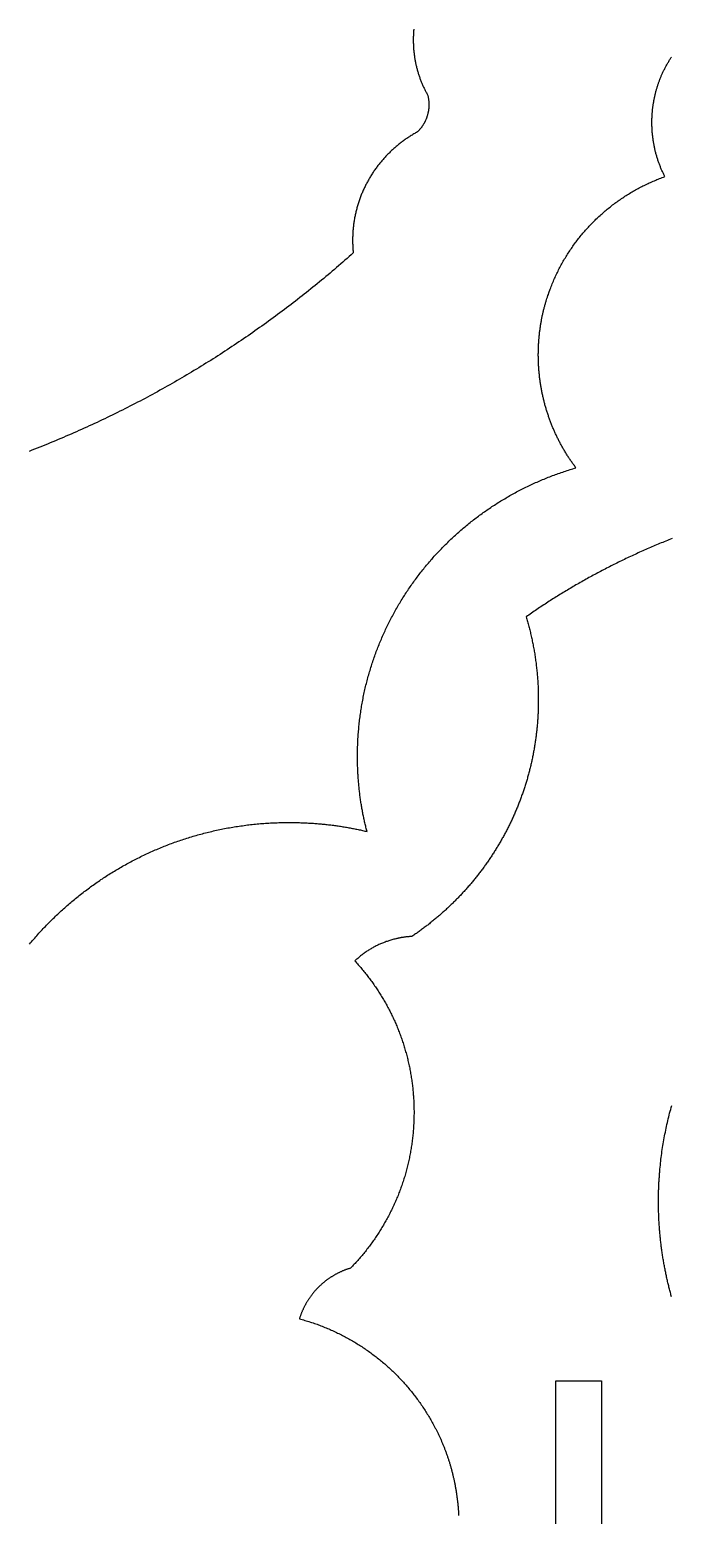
# Model space of a CAD drawing. Extents: x -331 to 1103, y -532 to 1751.
# Drawn here: x 306.9 to 477.9, y 904.9 to 1300.9 of the extents above; entities that cross this region are included whole.
import ezdxf

# ---------------------------------------------------------------- set-up
doc = ezdxf.new("R2010")
doc.units = 0
doc.layers.add('Default_Layer', color=1, linetype='CONTINUOUS')

msp = doc.modelspace()

# ---------------------------------------------------------------- linework, layer by layer
at = {"layer": 'Default_Layer'}
for points in [[(409.29, 1301), (409.27, 1300.78), (409.25, 1300.56), (409.23, 1300.34), (409.22, 1300.11), (409.2, 1299.89), (409.19, 1299.66), (409.18, 1299.44), (409.17, 1299.21), (409.16, 1298.99), (409.16, 1298.76), (409.15, 1298.53), (409.15, 1298.31), (409.15, 1298.08), (409.15, 1297.83), (409.15, 1297.58), (409.16, 1297.33), (409.17, 1297.08), (409.18, 1296.83), (409.19, 1296.58), (409.2, 1296.33), (409.22, 1296.08), (409.23, 1295.84), (409.25, 1295.59), (409.27, 1295.35), (409.3, 1295.1), (409.32, 1294.86), (409.35, 1294.61), (409.38, 1294.37), (409.41, 1294.13), (409.44, 1293.89), (409.48, 1293.65), (409.51, 1293.4), (409.55, 1293.17), (409.59, 1292.93), (409.63, 1292.69), (409.68, 1292.45), (409.72, 1292.21), (409.77, 1291.98), (409.82, 1291.74), (409.87, 1291.51), (409.93, 1291.28), (409.98, 1291.04), (410.04, 1290.81), (410.1, 1290.58), (410.16, 1290.35), (410.22, 1290.12), (410.28, 1289.89), (410.35, 1289.66), (410.42, 1289.44), (410.49, 1289.21), (410.56, 1288.99), (410.63, 1288.76), (410.7, 1288.54), (410.78, 1288.32), (410.86, 1288.09), (410.94, 1287.87), (411.02, 1287.66), (411.1, 1287.44), (411.18, 1287.22), (411.27, 1287), (411.36, 1286.79), (411.45, 1286.57), (411.54, 1286.36), (411.63, 1286.15), (411.72, 1285.94), (411.82, 1285.73), (411.91, 1285.52), (412.01, 1285.31), (412.11, 1285.1), (412.21, 1284.9), (412.32, 1284.69), (412.42, 1284.49), (412.53, 1284.29), (412.63, 1284.09), (412.74, 1283.89), (412.85, 1283.69), (412.96, 1283.49), (413, 1283.34), (413.04, 1283.19), (413.08, 1283.03), (413.11, 1282.88), (413.14, 1282.72), (413.17, 1282.56), (413.2, 1282.39), (413.22, 1282.23), (413.24, 1282.06), (413.26, 1281.89), (413.28, 1281.72), (413.29, 1281.55), (413.3, 1281.38), (413.31, 1281.21), (413.31, 1281.03), (413.31, 1280.86), (413.31, 1280.73), (413.31, 1280.59), (413.3, 1280.46), (413.3, 1280.33), (413.29, 1280.2), (413.28, 1280.07), (413.27, 1279.94), (413.26, 1279.81), (413.24, 1279.68), (413.23, 1279.55), (413.21, 1279.42), (413.19, 1279.29), (413.17, 1279.17), (413.15, 1279.04), (413.13, 1278.91), (413.1, 1278.79), (413.07, 1278.66), (413.05, 1278.54), (413.02, 1278.41), (412.98, 1278.29), (412.95, 1278.17), (412.92, 1278.05), (412.88, 1277.92), (412.84, 1277.8), (412.8, 1277.68), (412.76, 1277.56), (412.72, 1277.44), (412.68, 1277.33), (412.63, 1277.21), (412.59, 1277.09), (412.54, 1276.98), (412.49, 1276.86), (412.44, 1276.75), (412.39, 1276.63), (412.34, 1276.52), (412.28, 1276.41), (412.23, 1276.29), (412.17, 1276.18), (412.11, 1276.07), (412.05, 1275.96), (411.99, 1275.86), (411.93, 1275.75), (411.87, 1275.64), (411.8, 1275.54), (411.74, 1275.43), (411.67, 1275.33), (411.6, 1275.22), (411.53, 1275.12), (411.46, 1275.02), (411.39, 1274.92), (411.31, 1274.82), (411.24, 1274.72), (411.16, 1274.62), (411.09, 1274.53), (411.01, 1274.43), (410.93, 1274.34), (410.85, 1274.24), (410.77, 1274.15), (410.69, 1274.06), (410.6, 1273.97), (410.52, 1273.88), (410.43, 1273.79), (410.35, 1273.7), (410.26, 1273.61), (410.02, 1273.48), (409.78, 1273.34), (409.54, 1273.21), (409.3, 1273.07), (409.06, 1272.93), (408.82, 1272.78), (408.59, 1272.64), (408.36, 1272.49), (408.12, 1272.34), (407.89, 1272.19), (407.67, 1272.04), (407.44, 1271.89), (407.21, 1271.73), (406.99, 1271.58), (406.76, 1271.42), (406.54, 1271.26), (406.32, 1271.09), (406.1, 1270.93), (405.88, 1270.77), (405.67, 1270.6), (405.45, 1270.43), (405.24, 1270.26), (405.03, 1270.09), (404.82, 1269.91), (404.61, 1269.74), (404.4, 1269.56), (404.19, 1269.38), (403.99, 1269.2), (403.79, 1269.02), (403.58, 1268.83), (403.38, 1268.65), (403.19, 1268.46), (402.99, 1268.27), (402.8, 1268.08), (402.6, 1267.89), (402.41, 1267.7), (402.22, 1267.5), (402.03, 1267.3), (401.84, 1267.11), (401.66, 1266.91), (401.48, 1266.71), (401.29, 1266.5), (401.11, 1266.3), (400.93, 1266.1), (400.76, 1265.89), (400.58, 1265.68), (400.41, 1265.47), (400.24, 1265.26), (400.07, 1265.05), (399.9, 1264.84), (399.73, 1264.62), (399.57, 1264.4), (399.41, 1264.19), (399.24, 1263.97), (399.08, 1263.75), (398.93, 1263.52), (398.77, 1263.3), (398.62, 1263.08), (398.47, 1262.85), (398.32, 1262.62), (398.17, 1262.4), (398.02, 1262.17), (397.88, 1261.94), (397.73, 1261.7), (397.59, 1261.47), (397.45, 1261.24), (397.32, 1261), (397.18, 1260.76), (397.05, 1260.52), (396.92, 1260.28), (396.79, 1260.04), (396.66, 1259.8), (396.54, 1259.56), (396.41, 1259.32), (396.29, 1259.07), (396.17, 1258.82), (396.05, 1258.58), (395.94, 1258.33), (395.83, 1258.08), (395.72, 1257.83), (395.61, 1257.58), (395.5, 1257.32), (395.39, 1257.07), (395.29, 1256.81), (395.19, 1256.56), (395.09, 1256.3), (395, 1256.04), (394.9, 1255.78), (394.81, 1255.52), (394.72, 1255.26), (394.63, 1255), (394.54, 1254.74), (394.46, 1254.47), (394.38, 1254.21), (394.3, 1253.94), (394.22, 1253.68), (394.15, 1253.41), (394.08, 1253.14), (394.01, 1252.87), (393.94, 1252.6), (393.87, 1252.33), (393.81, 1252.06), (393.75, 1251.78), (393.69, 1251.51), (393.63, 1251.23), (393.58, 1250.96), (393.52, 1250.68), (393.47, 1250.41), (393.43, 1250.13), (393.38, 1249.85), (393.34, 1249.57), (393.3, 1249.29), (393.26, 1249.01), (393.22, 1248.73), (393.19, 1248.44), (393.16, 1248.16), (393.13, 1247.88), (393.11, 1247.59), (393.08, 1247.31), (393.06, 1247.02), (393.04, 1246.73), (393.03, 1246.45), (393.01, 1246.16), (393, 1245.87), (392.99, 1245.58), (392.99, 1245.29), (392.98, 1245), (392.98, 1244.71), (392.98, 1244.49), (392.98, 1244.27), (392.99, 1244.05), (392.99, 1243.83), (393, 1243.62), (393.01, 1243.4), (393.02, 1243.19), (393.03, 1242.97), (393.04, 1242.76), (393.05, 1242.56), (393.06, 1242.35), (393.08, 1242.15), (393.1, 1241.95), (393.11, 1241.75), (393.13, 1241.56), (393.15, 1241.37), (392.6, 1240.87), (392.04, 1240.38), (391.49, 1239.89), (390.93, 1239.4), (390.37, 1238.91), (389.81, 1238.42), (389.25, 1237.94), (388.69, 1237.45), (388.13, 1236.97), (387.56, 1236.49), (386.99, 1236.01), (386.43, 1235.53), (385.86, 1235.05), (385.29, 1234.58), (384.71, 1234.1), (384.14, 1233.63), (383.57, 1233.16), (382.99, 1232.69), (382.41, 1232.22), (381.84, 1231.76), (381.26, 1231.29), (380.68, 1230.83), (380.09, 1230.36), (379.51, 1229.9), (378.93, 1229.44), (378.34, 1228.99), (377.75, 1228.53), (377.16, 1228.07), (376.57, 1227.62), (375.98, 1227.17), (375.39, 1226.72), (374.8, 1226.27), (374.2, 1225.82), (373.61, 1225.38), (373.01, 1224.93), (372.41, 1224.49), (371.81, 1224.05), (371.21, 1223.61), (370.61, 1223.17), (370.01, 1222.74), (369.4, 1222.3), (368.79, 1221.87), (368.19, 1221.44), (367.58, 1221), (366.97, 1220.58), (366.36, 1220.15), (365.75, 1219.72), (365.13, 1219.3), (364.52, 1218.88), (363.9, 1218.46), (363.29, 1218.04), (362.67, 1217.62), (362.05, 1217.2), (361.43, 1216.79), (360.81, 1216.38), (360.18, 1215.96), (359.56, 1215.55), (358.94, 1215.15), (358.31, 1214.74), (357.68, 1214.33), (357.05, 1213.93), (356.42, 1213.53), (355.79, 1213.13), (355.16, 1212.73), (354.53, 1212.33), (353.89, 1211.94), (353.26, 1211.54), (352.62, 1211.15), (351.98, 1210.76), (351.34, 1210.37), (350.7, 1209.99), (350.06, 1209.6), (349.42, 1209.22), (348.77, 1208.83), (348.13, 1208.45), (347.48, 1208.07), (346.84, 1207.7), (346.19, 1207.32), (345.54, 1206.95), (344.89, 1206.57), (344.24, 1206.2), (343.58, 1205.83), (342.93, 1205.47), (342.28, 1205.1), (341.62, 1204.74), (340.96, 1204.38), (340.3, 1204.01), (339.64, 1203.66), (338.98, 1203.3), (338.32, 1202.94), (337.66, 1202.59), (337, 1202.24), (336.33, 1201.89), (335.67, 1201.54), (335, 1201.19), (334.33, 1200.85), (333.66, 1200.5), (332.99, 1200.16), (332.32, 1199.82), (331.65, 1199.48), (330.97, 1199.14), (330.3, 1198.81), (329.62, 1198.48), (328.95, 1198.14), (328.27, 1197.82), (327.59, 1197.49), (326.91, 1197.16), (326.23, 1196.84), (325.55, 1196.51), (324.87, 1196.19), (324.18, 1195.87), (323.5, 1195.56), (322.81, 1195.24), (322.13, 1194.93), (321.44, 1194.61), (320.75, 1194.3), (320.06, 1193.99), (319.37, 1193.69), (318.68, 1193.38), (317.98, 1193.08), (317.29, 1192.78), (316.59, 1192.48), (315.9, 1192.18), (315.2, 1191.88), (314.5, 1191.59), (313.8, 1191.3), (313.1, 1191.01), (312.4, 1190.72), (311.7, 1190.43), (311, 1190.14), (310.3, 1189.86), (309.59, 1189.58), (308.88, 1189.3), (308.18, 1189.02), (307.47, 1188.75), (306.76, 1188.47)], [(306.89, 1057.14), (307.16, 1057.46), (307.44, 1057.78), (307.71, 1058.11), (307.99, 1058.43), (308.26, 1058.74), (308.54, 1059.06), (308.82, 1059.38), (309.11, 1059.69), (309.39, 1060.01), (309.67, 1060.32), (309.96, 1060.63), (310.25, 1060.94), (310.54, 1061.25), (310.83, 1061.55), (311.12, 1061.86), (311.41, 1062.16), (311.71, 1062.46), (312, 1062.76), (312.3, 1063.06), (312.6, 1063.36), (312.9, 1063.66), (313.2, 1063.95), (313.5, 1064.25), (313.8, 1064.54), (314.11, 1064.83), (314.42, 1065.12), (314.72, 1065.41), (315.03, 1065.7), (315.34, 1065.98), (315.65, 1066.26), (315.97, 1066.55), (316.28, 1066.83), (316.6, 1067.11), (316.91, 1067.38), (317.23, 1067.66), (317.55, 1067.94), (317.87, 1068.21), (318.19, 1068.48), (318.52, 1068.75), (318.84, 1069.02), (319.17, 1069.29), (319.49, 1069.55), (319.82, 1069.82), (320.15, 1070.08), (320.48, 1070.34), (320.81, 1070.6), (321.15, 1070.86), (321.48, 1071.12), (321.82, 1071.37), (322.15, 1071.63), (322.49, 1071.88), (322.83, 1072.13), (323.17, 1072.38), (323.51, 1072.63), (323.85, 1072.87), (324.2, 1073.12), (324.54, 1073.36), (324.89, 1073.6), (325.24, 1073.84), (325.59, 1074.08), (325.93, 1074.31), (326.29, 1074.55), (326.64, 1074.78), (326.99, 1075.01), (327.34, 1075.24), (327.7, 1075.47), (328.06, 1075.7), (328.41, 1075.92), (328.77, 1076.14), (329.13, 1076.37), (329.49, 1076.59), (329.85, 1076.8), (330.22, 1077.02), (330.58, 1077.24), (330.95, 1077.45), (331.31, 1077.66), (331.68, 1077.87), (332.05, 1078.08), (332.42, 1078.29), (332.79, 1078.49), (333.16, 1078.69), (333.53, 1078.89), (333.9, 1079.09), (334.28, 1079.29), (334.65, 1079.49), (335.03, 1079.68), (335.41, 1079.88), (335.79, 1080.07), (336.17, 1080.26), (336.55, 1080.44), (336.93, 1080.63), (337.31, 1080.81), (337.69, 1081), (338.08, 1081.18), (338.46, 1081.35), (338.85, 1081.53), (339.24, 1081.71), (339.63, 1081.88), (340.02, 1082.05), (340.41, 1082.22), (340.8, 1082.39), (341.19, 1082.56), (341.58, 1082.72), (341.98, 1082.88), (342.37, 1083.04), (342.77, 1083.2), (343.16, 1083.36), (343.56, 1083.51), (343.96, 1083.67), (344.36, 1083.82), (344.76, 1083.97), (345.16, 1084.12), (345.56, 1084.26), (345.97, 1084.41), (346.37, 1084.55), (346.78, 1084.69), (347.18, 1084.83), (347.59, 1084.96), (348, 1085.1), (348.4, 1085.23), (348.81, 1085.36), (349.22, 1085.49), (349.63, 1085.62), (350.04, 1085.74), (350.46, 1085.87), (350.87, 1085.99), (351.28, 1086.11), (351.7, 1086.22), (352.11, 1086.34), (352.53, 1086.45), (352.95, 1086.56), (353.37, 1086.67), (353.78, 1086.78), (354.2, 1086.89), (354.62, 1086.99), (355.05, 1087.09), (355.47, 1087.19), (355.89, 1087.29), (356.31, 1087.39), (356.74, 1087.48), (357.16, 1087.57), (357.59, 1087.66), (358.01, 1087.75), (358.44, 1087.83), (358.87, 1087.92), (359.3, 1088), (359.73, 1088.08), (360.16, 1088.16), (360.59, 1088.23), (361.02, 1088.31), (361.45, 1088.38), (361.88, 1088.45), (362.31, 1088.51), (362.75, 1088.58), (363.18, 1088.64), (363.62, 1088.7), (364.05, 1088.76), (364.49, 1088.82), (364.93, 1088.88), (365.37, 1088.93), (365.8, 1088.98), (366.24, 1089.03), (366.68, 1089.07), (367.12, 1089.12), (367.57, 1089.16), (368.01, 1089.2), (368.45, 1089.24), (368.89, 1089.27), (369.34, 1089.31), (369.78, 1089.34), (370.22, 1089.37), (370.67, 1089.4), (371.12, 1089.42), (371.56, 1089.45), (372.01, 1089.47), (372.46, 1089.48), (372.9, 1089.5), (373.35, 1089.52), (373.8, 1089.53), (374.25, 1089.54), (374.7, 1089.55), (375.15, 1089.55), (375.6, 1089.55), (376.06, 1089.56), (376.4, 1089.55), (376.75, 1089.55), (377.09, 1089.55), (377.44, 1089.54), (377.78, 1089.54), (378.12, 1089.53), (378.47, 1089.52), (378.81, 1089.51), (379.15, 1089.5), (379.49, 1089.49), (379.83, 1089.48), (380.18, 1089.46), (380.52, 1089.45), (380.86, 1089.43), (381.2, 1089.41), (381.53, 1089.39), (381.87, 1089.37), (382.21, 1089.35), (382.55, 1089.33), (382.88, 1089.3), (383.22, 1089.28), (383.56, 1089.25), (383.89, 1089.22), (384.22, 1089.19), (384.56, 1089.16), (384.89, 1089.13), (385.22, 1089.1), (385.55, 1089.07), (385.88, 1089.03), (386.21, 1089), (386.54, 1088.96), (386.87, 1088.92), (387.2, 1088.88), (387.52, 1088.84), (387.85, 1088.8), (388.17, 1088.76), (388.5, 1088.71), (388.82, 1088.67), (389.14, 1088.62), (389.46, 1088.57), (389.78, 1088.53), (390.1, 1088.48), (390.42, 1088.43), (390.73, 1088.38), (391.05, 1088.32), (391.36, 1088.27), (391.68, 1088.21), (391.99, 1088.16), (392.3, 1088.1), (392.61, 1088.04), (392.92, 1087.99), (393.23, 1087.93), (393.54, 1087.87), (393.84, 1087.8), (394.15, 1087.74), (394.45, 1087.68), (394.75, 1087.61), (395.06, 1087.55), (395.35, 1087.48), (395.65, 1087.41), (395.95, 1087.34), (396.25, 1087.27), (396.54, 1087.2), (396.83, 1087.13), (396.76, 1087.41), (396.68, 1087.7), (396.61, 1087.98), (396.54, 1088.27), (396.47, 1088.56), (396.4, 1088.85), (396.33, 1089.14), (396.26, 1089.43), (396.19, 1089.72), (396.12, 1090.01), (396.06, 1090.31), (396, 1090.6), (395.93, 1090.9), (395.87, 1091.2), (395.81, 1091.5), (395.75, 1091.8), (395.69, 1092.1), (395.63, 1092.4), (395.58, 1092.71), (395.52, 1093.01), (395.47, 1093.32), (395.41, 1093.62), (395.36, 1093.93), (395.31, 1094.24), (395.26, 1094.55), (395.21, 1094.86), (395.17, 1095.17), (395.12, 1095.48), (395.08, 1095.79), (395.03, 1096.11), (394.99, 1096.42), (394.95, 1096.74), (394.91, 1097.05), (394.87, 1097.37), (394.83, 1097.69), (394.79, 1098.01), (394.76, 1098.33), (394.72, 1098.65), (394.69, 1098.97), (394.66, 1099.29), (394.63, 1099.61), (394.6, 1099.93), (394.57, 1100.26), (394.54, 1100.58), (394.52, 1100.91), (394.49, 1101.23), (394.47, 1101.56), (394.45, 1101.88), (394.43, 1102.21), (394.41, 1102.54), (394.39, 1102.87), (394.37, 1103.2), (394.36, 1103.53), (394.35, 1103.86), (394.33, 1104.19), (394.32, 1104.52), (394.31, 1104.85), (394.3, 1105.18), (394.3, 1105.51), (394.29, 1105.84), (394.28, 1106.18), (394.28, 1106.51), (394.28, 1106.84), (394.28, 1107.18), (394.28, 1107.6), (394.28, 1108.03), (394.29, 1108.45), (394.3, 1108.88), (394.31, 1109.3), (394.32, 1109.73), (394.33, 1110.15), (394.35, 1110.57), (394.37, 1110.99), (394.39, 1111.42), (394.41, 1111.84), (394.44, 1112.26), (394.46, 1112.68), (394.49, 1113.1), (394.53, 1113.51), (394.56, 1113.93), (394.6, 1114.35), (394.63, 1114.77), (394.67, 1115.18), (394.72, 1115.6), (394.76, 1116.01), (394.81, 1116.43), (394.86, 1116.84), (394.91, 1117.25), (394.96, 1117.67), (395.02, 1118.08), (395.07, 1118.49), (395.13, 1118.9), (395.19, 1119.31), (395.26, 1119.72), (395.32, 1120.13), (395.39, 1120.53), (395.46, 1120.94), (395.53, 1121.35), (395.61, 1121.75), (395.68, 1122.16), (395.76, 1122.56), (395.84, 1122.96), (395.92, 1123.37), (396.01, 1123.77), (396.09, 1124.17), (396.18, 1124.57), (396.27, 1124.97), (396.36, 1125.37), (396.46, 1125.77), (396.55, 1126.16), (396.65, 1126.56), (396.75, 1126.96), (396.85, 1127.35), (396.95, 1127.74), (397.06, 1128.14), (397.17, 1128.53), (397.28, 1128.92), (397.39, 1129.31), (397.5, 1129.7), (397.62, 1130.09), (397.74, 1130.48), (397.86, 1130.87), (397.98, 1131.26), (398.1, 1131.64), (398.23, 1132.03), (398.35, 1132.41), (398.48, 1132.79), (398.61, 1133.18), (398.75, 1133.56), (398.88, 1133.94), (399.02, 1134.32), (399.16, 1134.7), (399.3, 1135.08), (399.44, 1135.45), (399.58, 1135.83), (399.73, 1136.21), (399.88, 1136.58), (400.02, 1136.95), (400.18, 1137.33), (400.33, 1137.7), (400.48, 1138.07), (400.64, 1138.44), (400.8, 1138.81), (400.96, 1139.18), (401.12, 1139.54), (401.29, 1139.91), (401.45, 1140.27), (401.62, 1140.64), (401.79, 1141), (401.96, 1141.36), (402.13, 1141.73), (402.31, 1142.09), (402.49, 1142.44), (402.66, 1142.8), (402.84, 1143.16), (403.03, 1143.52), (403.21, 1143.87), (403.39, 1144.23), (403.58, 1144.58), (403.77, 1144.93), (403.96, 1145.28), (404.15, 1145.63), (404.35, 1145.98), (404.54, 1146.33), (404.74, 1146.67), (404.94, 1147.02), (405.14, 1147.36), (405.34, 1147.71), (405.55, 1148.05), (405.75, 1148.39), (405.96, 1148.73), (406.17, 1149.07), (406.38, 1149.41), (406.59, 1149.75), (406.8, 1150.08), (407.02, 1150.42), (407.24, 1150.75), (407.46, 1151.08), (407.68, 1151.41), (407.9, 1151.74), (408.12, 1152.07), (408.35, 1152.4), (408.58, 1152.73), (408.8, 1153.05), (409.03, 1153.38), (409.27, 1153.7), (409.5, 1154.02), (409.73, 1154.34), (409.97, 1154.66), (410.21, 1154.98), (410.45, 1155.3), (410.69, 1155.61), (410.93, 1155.93), (411.18, 1156.24), (411.42, 1156.55), (411.67, 1156.86), (411.92, 1157.17), (412.17, 1157.48), (412.42, 1157.79), (412.67, 1158.1), (412.93, 1158.4), (413.19, 1158.7), (413.44, 1159.01), (413.7, 1159.31), (413.96, 1159.61), (414.23, 1159.91), (414.49, 1160.2), (414.76, 1160.5), (415.02, 1160.79), (415.29, 1161.09), (415.56, 1161.38), (415.83, 1161.67), (416.1, 1161.96), (416.38, 1162.24), (416.65, 1162.53), (416.93, 1162.82), (417.21, 1163.1), (417.49, 1163.38), (417.77, 1163.66), (418.05, 1163.94), (418.34, 1164.22), (418.62, 1164.5), (418.91, 1164.77), (419.2, 1165.05), (419.49, 1165.32), (419.78, 1165.59), (420.07, 1165.86), (420.36, 1166.13), (420.66, 1166.4), (420.95, 1166.66), (421.25, 1166.93), (421.55, 1167.19), (421.85, 1167.45), (422.15, 1167.71), (422.46, 1167.97), (422.76, 1168.23), (423.07, 1168.48), (423.37, 1168.74), (423.68, 1168.99), (423.99, 1169.24), (424.3, 1169.49), (424.61, 1169.74), (424.93, 1169.99), (425.24, 1170.23), (425.56, 1170.47), (425.88, 1170.72), (426.19, 1170.96), (426.51, 1171.2), (426.83, 1171.43), (427.16, 1171.67), (427.48, 1171.91), (427.81, 1172.14), (428.13, 1172.37), (428.46, 1172.6), (428.79, 1172.83), (429.12, 1173.05), (429.45, 1173.28), (429.78, 1173.5), (430.11, 1173.73), (430.45, 1173.95), (430.78, 1174.17), (431.12, 1174.38), (431.46, 1174.6), (431.8, 1174.81), (432.14, 1175.03), (432.48, 1175.24), (432.82, 1175.45), (433.17, 1175.65), (433.51, 1175.86), (433.86, 1176.06), (434.2, 1176.27), (434.55, 1176.47), (434.9, 1176.67), (435.25, 1176.86), (435.6, 1177.06), (435.96, 1177.25), (436.31, 1177.45), (436.67, 1177.64), (437.02, 1177.83), (437.38, 1178.02), (437.74, 1178.2), (438.1, 1178.39), (438.46, 1178.57), (438.82, 1178.75), (439.18, 1178.93), (439.55, 1179.11), (439.91, 1179.28), (440.28, 1179.46), (440.64, 1179.63), (441.01, 1179.8), (441.38, 1179.97), (441.75, 1180.13), (442.12, 1180.3), (442.49, 1180.46), (442.87, 1180.62), (443.24, 1180.78), (443.62, 1180.94), (443.99, 1181.1), (444.37, 1181.25), (444.75, 1181.4), (445.13, 1181.56), (445.51, 1181.7), (445.89, 1181.85), (446.27, 1182), (446.65, 1182.14), (447.03, 1182.28), (447.42, 1182.42), (447.8, 1182.56), (448.19, 1182.7), (448.58, 1182.83), (448.97, 1182.96), (449.36, 1183.09), (449.75, 1183.22), (450.14, 1183.35), (450.53, 1183.47), (450.92, 1183.6), (451.32, 1183.72), (451.71, 1183.84), (452.11, 1183.95), (452.5, 1184.07), (452.36, 1184.26), (452.21, 1184.46), (452.07, 1184.66), (451.92, 1184.85), (451.78, 1185.05), (451.64, 1185.25), (451.5, 1185.45), (451.36, 1185.65), (451.22, 1185.85), (451.08, 1186.05), (450.95, 1186.26), (450.81, 1186.46), (450.67, 1186.66), (450.54, 1186.87), (450.41, 1187.07), (450.27, 1187.28), (450.14, 1187.49), (450.01, 1187.69), (449.88, 1187.9), (449.76, 1188.11), (449.63, 1188.32), (449.5, 1188.53), (449.38, 1188.75), (449.25, 1188.96), (449.13, 1189.17), (449.01, 1189.38), (448.89, 1189.6), (448.77, 1189.81), (448.65, 1190.03), (448.53, 1190.25), (448.41, 1190.46), (448.29, 1190.68), (448.18, 1190.9), (448.07, 1191.12), (447.95, 1191.34), (447.84, 1191.56), (447.73, 1191.78), (447.62, 1192), (447.51, 1192.22), (447.4, 1192.45), (447.3, 1192.67), (447.19, 1192.89), (447.09, 1193.12), (446.98, 1193.35), (446.88, 1193.57), (446.78, 1193.8), (446.68, 1194.03), (446.58, 1194.25), (446.48, 1194.48), (446.38, 1194.71), (446.29, 1194.94), (446.19, 1195.17), (446.1, 1195.4), (446.01, 1195.64), (445.91, 1195.87), (445.82, 1196.1), (445.73, 1196.34), (445.65, 1196.57), (445.56, 1196.8), (445.47, 1197.04), (445.39, 1197.28), (445.3, 1197.51), (445.22, 1197.75), (445.14, 1197.99), (445.06, 1198.23), (444.98, 1198.46), (444.9, 1198.7), (444.83, 1198.94), (444.75, 1199.18), (444.68, 1199.43), (444.6, 1199.67), (444.53, 1199.91), (444.46, 1200.15), (444.39, 1200.4), (444.32, 1200.64), (444.25, 1200.88), (444.19, 1201.13), (444.12, 1201.37), (444.06, 1201.62), (444, 1201.87), (443.94, 1202.11), (443.87, 1202.36), (443.82, 1202.61), (443.76, 1202.86), (443.7, 1203.1), (443.65, 1203.35), (443.59, 1203.6), (443.54, 1203.85), (443.49, 1204.1), (443.44, 1204.35), (443.39, 1204.61), (443.34, 1204.86), (443.29, 1205.11), (443.25, 1205.36), (443.2, 1205.62), (443.16, 1205.87), (443.12, 1206.13), (443.08, 1206.38), (443.04, 1206.64), (443, 1206.89), (442.97, 1207.15), (442.93, 1207.4), (442.9, 1207.66), (442.86, 1207.92), (442.83, 1208.17), (442.8, 1208.43), (442.77, 1208.69), (442.75, 1208.95), (442.72, 1209.21), (442.69, 1209.47), (442.67, 1209.73), (442.65, 1209.99), (442.63, 1210.25), (442.61, 1210.51), (442.59, 1210.77), (442.57, 1211.04), (442.56, 1211.3), (442.54, 1211.56), (442.53, 1211.82), (442.52, 1212.09), (442.51, 1212.35), (442.5, 1212.61), (442.49, 1212.88), (442.49, 1213.14), (442.48, 1213.41), (442.48, 1213.67), (442.47, 1213.94), (442.47, 1214.21), (442.47, 1214.45), (442.48, 1214.7), (442.48, 1214.94), (442.48, 1215.19), (442.49, 1215.43), (442.5, 1215.67), (442.5, 1215.92), (442.51, 1216.16), (442.52, 1216.4), (442.53, 1216.65), (442.54, 1216.89), (442.56, 1217.13), (442.57, 1217.37), (442.59, 1217.61), (442.6, 1217.85), (442.62, 1218.09), (442.64, 1218.33), (442.66, 1218.57), (442.68, 1218.81), (442.7, 1219.05), (442.73, 1219.29), (442.75, 1219.52), (442.77, 1219.76), (442.8, 1220), (442.83, 1220.23), (442.86, 1220.47), (442.89, 1220.7), (442.92, 1220.94), (442.95, 1221.17), (442.98, 1221.4), (443.01, 1221.63), (443.05, 1221.87), (443.08, 1222.1), (443.12, 1222.33), (443.16, 1222.56), (443.2, 1222.79), (443.24, 1223.01), (443.28, 1223.24), (443.32, 1223.47), (443.36, 1223.7), (443.4, 1223.92), (443.45, 1224.15), (443.49, 1224.37), (443.54, 1224.59), (443.59, 1224.82), (443.64, 1225.04), (443.69, 1225.26), (443.74, 1225.48), (443.79, 1225.7), (443.84, 1225.92), (443.89, 1226.14), (443.95, 1226.35), (444, 1226.57), (444.06, 1226.78), (444.11, 1227), (444.17, 1227.21), (444.23, 1227.43), (444.29, 1227.64), (444.35, 1227.85), (444.41, 1228.06), (444.47, 1228.27), (444.54, 1228.48), (444.6, 1228.68), (444.67, 1228.89), (444.78, 1229.25), (444.9, 1229.61), (445.01, 1229.97), (445.14, 1230.32), (445.26, 1230.68), (445.39, 1231.03), (445.51, 1231.39), (445.65, 1231.74), (445.78, 1232.09), (445.91, 1232.44), (446.05, 1232.78), (446.19, 1233.13), (446.34, 1233.48), (446.48, 1233.82), (446.63, 1234.16), (446.78, 1234.5), (446.93, 1234.84), (447.09, 1235.18), (447.24, 1235.51), (447.4, 1235.85), (447.56, 1236.18), (447.73, 1236.52), (447.89, 1236.85), (448.06, 1237.18), (448.23, 1237.5), (448.41, 1237.83), (448.58, 1238.15), (448.76, 1238.48), (448.94, 1238.8), (449.12, 1239.12), (449.3, 1239.44), (449.49, 1239.76), (449.68, 1240.07), (449.87, 1240.39), (450.06, 1240.7), (450.26, 1241.01), (450.46, 1241.32), (450.65, 1241.63), (450.86, 1241.93), (451.06, 1242.24), (451.27, 1242.54), (451.47, 1242.84), (451.68, 1243.14), (451.89, 1243.44), (452.11, 1243.74), (452.32, 1244.03), (452.54, 1244.33), (452.76, 1244.62), (452.99, 1244.91), (453.21, 1245.19), (453.44, 1245.48), (453.66, 1245.77), (453.89, 1246.05), (454.13, 1246.33), (454.36, 1246.61), (454.6, 1246.89), (454.84, 1247.16), (455.08, 1247.44), (455.32, 1247.71), (455.56, 1247.98), (455.81, 1248.25), (456.06, 1248.52), (456.31, 1248.78), (456.56, 1249.05), (456.81, 1249.31), (457.07, 1249.57), (457.32, 1249.83), (457.58, 1250.08), (457.84, 1250.34), (458.11, 1250.59), (458.37, 1250.84), (458.64, 1251.09), (458.91, 1251.33), (459.18, 1251.58), (459.45, 1251.82), (459.72, 1252.06), (460, 1252.3), (460.28, 1252.54), (460.56, 1252.77), (460.84, 1253.01), (461.12, 1253.24), (461.4, 1253.47), (461.69, 1253.69), (461.98, 1253.92), (462.27, 1254.14), (462.56, 1254.36), (462.85, 1254.58), (463.15, 1254.8), (463.44, 1255.01), (463.74, 1255.23), (464.04, 1255.44), (464.34, 1255.64), (464.64, 1255.85), (464.95, 1256.06), (465.25, 1256.26), (465.56, 1256.46), (465.87, 1256.66), (466.18, 1256.85), (466.49, 1257.05), (466.81, 1257.24), (467.12, 1257.43), (467.44, 1257.61), (467.76, 1257.8), (468.08, 1257.98), (468.4, 1258.16), (468.72, 1258.34), (469.05, 1258.52), (469.38, 1258.69), (469.7, 1258.86), (470.03, 1259.03), (470.36, 1259.2), (470.69, 1259.37), (471.03, 1259.53), (471.36, 1259.69), (471.7, 1259.85), (472.04, 1260), (472.38, 1260.16), (472.72, 1260.31), (473.06, 1260.46), (473.4, 1260.6), (473.75, 1260.75), (474.09, 1260.89), (474.44, 1261.03), (474.79, 1261.17), (475.14, 1261.3), (475.49, 1261.43), (475.84, 1261.56), (476.2, 1261.69), (476.1, 1261.89), (476, 1262.09), (475.9, 1262.29), (475.8, 1262.49), (475.7, 1262.69), (475.61, 1262.89), (475.52, 1263.1), (475.42, 1263.3), (475.33, 1263.51), (475.24, 1263.72), (475.16, 1263.92), (475.07, 1264.13), (474.99, 1264.34), (474.9, 1264.56), (474.82, 1264.77), (474.74, 1264.98), (474.66, 1265.19), (474.58, 1265.41), (474.51, 1265.63), (474.43, 1265.84), (474.36, 1266.06), (474.29, 1266.28), (474.22, 1266.5), (474.15, 1266.72), (474.08, 1266.94), (474.01, 1267.16), (473.95, 1267.39), (473.89, 1267.61), (473.83, 1267.84), (473.77, 1268.06), (473.71, 1268.29), (473.65, 1268.51), (473.6, 1268.74), (473.55, 1268.97), (473.49, 1269.2), (473.44, 1269.43), (473.4, 1269.66), (473.35, 1269.89), (473.3, 1270.13), (473.26, 1270.36), (473.22, 1270.59), (473.18, 1270.83), (473.14, 1271.06), (473.11, 1271.3), (473.07, 1271.53), (473.04, 1271.77), (473.01, 1272.01), (472.98, 1272.25), (472.95, 1272.49), (472.92, 1272.73), (472.9, 1272.97), (472.87, 1273.21), (472.85, 1273.45), (472.83, 1273.69), (472.82, 1273.93), (472.8, 1274.18), (472.79, 1274.42), (472.78, 1274.66), (472.77, 1274.91), (472.76, 1275.15), (472.75, 1275.4), (472.75, 1275.64), (472.74, 1275.89), (472.74, 1276.14), (472.74, 1276.35), (472.75, 1276.57), (472.75, 1276.79), (472.75, 1277), (472.76, 1277.21), (472.77, 1277.43), (472.78, 1277.64), (472.79, 1277.86), (472.8, 1278.07), (472.81, 1278.28), (472.83, 1278.49), (472.84, 1278.71), (472.86, 1278.92), (472.88, 1279.13), (472.9, 1279.34), (472.92, 1279.55), (472.94, 1279.76), (472.97, 1279.97), (472.99, 1280.17), (473.02, 1280.38), (473.05, 1280.59), (473.08, 1280.8), (473.11, 1281), (473.14, 1281.21), (473.17, 1281.41), (473.21, 1281.62), (473.24, 1281.82), (473.28, 1282.03), (473.32, 1282.23), (473.36, 1282.43), (473.4, 1282.63), (473.44, 1282.83), (473.48, 1283.04), (473.53, 1283.24), (473.57, 1283.43), (473.62, 1283.63), (473.67, 1283.83), (473.72, 1284.03), (473.77, 1284.22), (473.82, 1284.42), (473.87, 1284.62), (473.93, 1284.81), (473.98, 1285), (474.04, 1285.2), (474.1, 1285.39), (474.16, 1285.58), (474.22, 1285.77), (474.28, 1285.96), (474.34, 1286.15), (474.4, 1286.34), (474.47, 1286.53), (474.53, 1286.71), (474.6, 1286.9), (474.67, 1287.08), (474.73, 1287.27), (474.8, 1287.45), (474.87, 1287.63), (474.95, 1287.82), (475.02, 1288), (475.09, 1288.18), (475.17, 1288.36), (475.24, 1288.54), (475.32, 1288.71), (475.4, 1288.89), (475.49, 1289.09), (475.58, 1289.29), (475.68, 1289.5), (475.77, 1289.7), (475.87, 1289.9), (475.96, 1290.1), (476.06, 1290.29), (476.16, 1290.49), (476.26, 1290.69), (476.37, 1290.88), (476.47, 1291.08), (476.57, 1291.27), (476.68, 1291.47), (476.79, 1291.66), (476.9, 1291.85), (477.01, 1292.04), (477.12, 1292.23), (477.23, 1292.42), (477.34, 1292.61), (477.46, 1292.8), (477.57, 1292.98), (477.69, 1293.17), (477.81, 1293.35), (477.93, 1293.54)], [(478.12, 1165.23), (477.71, 1165.06), (477.29, 1164.9), (476.87, 1164.73), (476.46, 1164.56), (476.04, 1164.39), (475.63, 1164.22), (475.21, 1164.05), (474.8, 1163.88), (474.38, 1163.71), (473.97, 1163.54), (473.56, 1163.36), (473.15, 1163.19), (472.74, 1163.01), (472.33, 1162.84), (471.92, 1162.66), (471.51, 1162.48), (471.1, 1162.3), (470.69, 1162.12), (470.28, 1161.94), (469.87, 1161.75), (469.47, 1161.57), (469.06, 1161.39), (468.65, 1161.2), (468.25, 1161.02), (467.84, 1160.83), (467.44, 1160.64), (467.04, 1160.45), (466.63, 1160.26), (466.23, 1160.07), (465.83, 1159.88), (465.43, 1159.69), (465.03, 1159.5), (464.63, 1159.3), (464.23, 1159.11), (463.83, 1158.91), (463.43, 1158.71), (463.03, 1158.52), (462.63, 1158.32), (462.24, 1158.12), (461.84, 1157.92), (461.44, 1157.72), (461.05, 1157.52), (460.65, 1157.31), (460.26, 1157.11), (459.87, 1156.9), (459.47, 1156.7), (459.08, 1156.49), (458.69, 1156.29), (458.3, 1156.08), (457.91, 1155.87), (457.52, 1155.66), (457.13, 1155.45), (456.74, 1155.24), (456.35, 1155.02), (455.97, 1154.81), (455.58, 1154.6), (455.19, 1154.38), (454.81, 1154.17), (454.42, 1153.95), (454.04, 1153.73), (453.66, 1153.51), (453.27, 1153.29), (452.89, 1153.07), (452.51, 1152.85), (452.13, 1152.63), (451.75, 1152.41), (451.37, 1152.19), (450.99, 1151.96), (450.61, 1151.74), (450.23, 1151.51), (449.85, 1151.28), (449.48, 1151.06), (449.1, 1150.83), (448.73, 1150.6), (448.35, 1150.37), (447.98, 1150.14), (447.6, 1149.91), (447.23, 1149.67), (446.86, 1149.44), (446.49, 1149.21), (446.11, 1148.97), (445.74, 1148.74), (445.37, 1148.5), (445.01, 1148.26), (444.64, 1148.02), (444.27, 1147.78), (443.9, 1147.54), (443.54, 1147.3), (443.17, 1147.06), (442.8, 1146.82), (442.44, 1146.58), (442.08, 1146.33), (441.71, 1146.09), (441.35, 1145.84), (440.99, 1145.6), (440.63, 1145.35), (440.27, 1145.1), (439.91, 1144.85), (439.55, 1144.6), (439.19, 1144.35), (439.29, 1144.04), (439.38, 1143.73), (439.48, 1143.42), (439.57, 1143.1), (439.66, 1142.79), (439.75, 1142.47), (439.84, 1142.15), (439.93, 1141.83), (440.02, 1141.51), (440.1, 1141.19), (440.18, 1140.86), (440.27, 1140.54), (440.35, 1140.21), (440.43, 1139.88), (440.51, 1139.55), (440.58, 1139.22), (440.66, 1138.89), (440.73, 1138.56), (440.8, 1138.22), (440.87, 1137.89), (440.94, 1137.55), (441.01, 1137.22), (441.08, 1136.88), (441.14, 1136.54), (441.21, 1136.2), (441.27, 1135.86), (441.33, 1135.51), (441.39, 1135.17), (441.45, 1134.83), (441.5, 1134.48), (441.56, 1134.13), (441.61, 1133.79), (441.66, 1133.44), (441.72, 1133.09), (441.76, 1132.74), (441.81, 1132.39), (441.86, 1132.03), (441.9, 1131.68), (441.94, 1131.33), (441.98, 1130.97), (442.02, 1130.62), (442.06, 1130.26), (442.1, 1129.91), (442.13, 1129.55), (442.16, 1129.19), (442.2, 1128.83), (442.23, 1128.47), (442.25, 1128.11), (442.28, 1127.75), (442.3, 1127.39), (442.33, 1127.03), (442.35, 1126.66), (442.37, 1126.3), (442.39, 1125.93), (442.4, 1125.57), (442.42, 1125.2), (442.43, 1124.84), (442.44, 1124.47), (442.45, 1124.11), (442.46, 1123.74), (442.47, 1123.37), (442.47, 1123), (442.47, 1122.63), (442.47, 1122.26), (442.47, 1121.96), (442.47, 1121.65), (442.47, 1121.34), (442.46, 1121.04), (442.46, 1120.73), (442.45, 1120.43), (442.44, 1120.12), (442.44, 1119.82), (442.43, 1119.51), (442.41, 1119.21), (442.4, 1118.91), (442.39, 1118.6), (442.37, 1118.3), (442.36, 1118), (442.34, 1117.69), (442.32, 1117.39), (442.3, 1117.09), (442.28, 1116.79), (442.26, 1116.49), (442.23, 1116.19), (442.21, 1115.89), (442.18, 1115.59), (442.16, 1115.29), (442.13, 1114.99), (442.1, 1114.69), (442.07, 1114.39), (442.04, 1114.09), (442.01, 1113.79), (441.97, 1113.49), (441.94, 1113.2), (441.9, 1112.9), (441.86, 1112.6), (441.83, 1112.31), (441.79, 1112.01), (441.75, 1111.71), (441.7, 1111.42), (441.66, 1111.12), (441.62, 1110.83), (441.57, 1110.53), (441.53, 1110.24), (441.48, 1109.95), (441.43, 1109.65), (441.38, 1109.36), (441.33, 1109.07), (441.28, 1108.78), (441.23, 1108.49), (441.17, 1108.19), (441.12, 1107.9), (441.06, 1107.61), (441, 1107.32), (440.94, 1107.03), (440.88, 1106.74), (440.82, 1106.45), (440.76, 1106.17), (440.7, 1105.88), (440.63, 1105.59), (440.57, 1105.3), (440.5, 1105.02), (440.44, 1104.73), (440.37, 1104.44), (440.3, 1104.16), (440.23, 1103.87), (440.16, 1103.59), (440.08, 1103.3), (440.01, 1103.02), (439.94, 1102.74), (439.86, 1102.45), (439.78, 1102.17), (439.7, 1101.89), (439.63, 1101.61), (439.55, 1101.32), (439.46, 1101.04), (439.38, 1100.76), (439.3, 1100.48), (439.21, 1100.2), (439.13, 1099.92), (439.04, 1099.65), (438.95, 1099.37), (438.87, 1099.09), (438.78, 1098.81), (438.69, 1098.54), (438.59, 1098.26), (438.5, 1097.98), (438.41, 1097.71), (438.31, 1097.43), (438.22, 1097.16), (438.12, 1096.88), (438.02, 1096.61), (437.92, 1096.34), (437.82, 1096.06), (437.72, 1095.79), (437.62, 1095.52), (437.52, 1095.25), (437.41, 1094.98), (437.31, 1094.71), (437.2, 1094.44), (437.1, 1094.17), (436.99, 1093.9), (436.88, 1093.63), (436.77, 1093.37), (436.66, 1093.1), (436.55, 1092.83), (436.43, 1092.57), (436.32, 1092.3), (436.2, 1092.03), (436.09, 1091.77), (435.97, 1091.51), (435.85, 1091.24), (435.73, 1090.98), (435.62, 1090.72), (435.49, 1090.45), (435.37, 1090.19), (435.25, 1089.93), (435.13, 1089.67), (435, 1089.41), (434.88, 1089.15), (434.75, 1088.89), (434.62, 1088.64), (434.49, 1088.38), (434.36, 1088.12), (434.23, 1087.86), (434.1, 1087.61), (433.97, 1087.35), (433.84, 1087.1), (433.7, 1086.84), (433.57, 1086.59), (433.43, 1086.34), (433.29, 1086.08), (433.16, 1085.83), (433.02, 1085.58), (432.88, 1085.33), (432.74, 1085.08), (432.59, 1084.83), (432.45, 1084.58), (432.31, 1084.33), (432.16, 1084.08), (432.02, 1083.83), (431.87, 1083.59), (431.72, 1083.34), (431.58, 1083.09), (431.43, 1082.85), (431.28, 1082.6), (431.13, 1082.36), (430.98, 1082.12), (430.82, 1081.87), (430.67, 1081.63), (430.51, 1081.39), (430.36, 1081.15), (430.2, 1080.91), (430.05, 1080.67), (429.89, 1080.43), (429.73, 1080.19), (429.57, 1079.95), (429.41, 1079.72), (429.25, 1079.48), (429.08, 1079.24), (428.92, 1079.01), (428.76, 1078.77), (428.59, 1078.54), (428.43, 1078.3), (428.26, 1078.07), (428.09, 1077.84), (427.92, 1077.61), (427.75, 1077.38), (427.58, 1077.15), (427.41, 1076.92), (427.24, 1076.69), (427.07, 1076.46), (426.89, 1076.23), (426.72, 1076), (426.54, 1075.78), (426.37, 1075.55), (426.19, 1075.33), (426.01, 1075.1), (425.84, 1074.88), (425.66, 1074.66), (425.48, 1074.43), (425.29, 1074.21), (425.11, 1073.99), (424.93, 1073.77), (424.75, 1073.55), (424.56, 1073.33), (424.38, 1073.11), (424.19, 1072.9), (424, 1072.68), (423.82, 1072.46), (423.63, 1072.25), (423.44, 1072.03), (423.25, 1071.82), (423.06, 1071.6), (422.86, 1071.39), (422.67, 1071.18), (422.48, 1070.97), (422.28, 1070.76), (422.09, 1070.55), (421.89, 1070.34), (421.7, 1070.13), (421.5, 1069.92), (421.3, 1069.71), (421.1, 1069.51), (420.9, 1069.3), (420.7, 1069.1), (420.5, 1068.89), (420.3, 1068.69), (420.1, 1068.49), (419.89, 1068.29), (419.69, 1068.08), (419.49, 1067.88), (419.28, 1067.68), (419.07, 1067.48), (418.87, 1067.29), (418.66, 1067.09), (418.45, 1066.89), (418.24, 1066.7), (418.03, 1066.5), (417.82, 1066.31), (417.61, 1066.11), (417.39, 1065.92), (417.18, 1065.73), (416.97, 1065.54), (416.75, 1065.35), (416.54, 1065.16), (416.32, 1064.97), (416.1, 1064.78), (415.89, 1064.59), (415.67, 1064.4), (415.45, 1064.22), (415.23, 1064.03), (415.01, 1063.85), (414.79, 1063.66), (414.56, 1063.48), (414.34, 1063.3), (414.12, 1063.12), (413.89, 1062.94), (413.67, 1062.76), (413.44, 1062.58), (413.22, 1062.4), (412.99, 1062.22), (412.76, 1062.05), (412.54, 1061.87), (412.31, 1061.7), (412.08, 1061.52), (411.85, 1061.35), (411.62, 1061.18), (411.38, 1061.01), (411.15, 1060.83), (410.92, 1060.66), (410.68, 1060.5), (410.45, 1060.33), (410.21, 1060.16), (409.98, 1059.99), (409.74, 1059.83), (409.51, 1059.66), (409.27, 1059.5), (409.03, 1059.34), (408.79, 1059.17), (408.65, 1059.16), (408.51, 1059.16), (408.37, 1059.15), (408.24, 1059.14), (408.1, 1059.13), (407.96, 1059.11), (407.82, 1059.1), (407.69, 1059.09), (407.55, 1059.07), (407.41, 1059.06), (407.28, 1059.04), (407.14, 1059.03), (407, 1059.01), (406.87, 1058.99), (406.73, 1058.97), (406.6, 1058.95), (406.46, 1058.93), (406.33, 1058.91), (406.19, 1058.89), (406.06, 1058.87), (405.93, 1058.85), (405.79, 1058.82), (405.66, 1058.8), (405.53, 1058.77), (405.39, 1058.75), (405.26, 1058.72), (405.13, 1058.69), (405, 1058.67), (404.86, 1058.64), (404.73, 1058.61), (404.6, 1058.58), (404.47, 1058.55), (404.21, 1058.48), (403.95, 1058.42), (403.69, 1058.35), (403.44, 1058.27), (403.18, 1058.2), (402.93, 1058.12), (402.67, 1058.04), (402.42, 1057.96), (402.17, 1057.87), (401.92, 1057.79), (401.67, 1057.69), (401.43, 1057.6), (401.18, 1057.5), (400.94, 1057.41), (400.69, 1057.31), (400.45, 1057.2), (400.21, 1057.09), (399.97, 1056.99), (399.74, 1056.87), (399.5, 1056.76), (399.27, 1056.64), (399.03, 1056.53), (398.8, 1056.4), (398.57, 1056.28), (398.35, 1056.16), (398.12, 1056.03), (397.9, 1055.9), (397.67, 1055.76), (397.45, 1055.63), (397.23, 1055.49), (397.01, 1055.35), (396.8, 1055.21), (396.58, 1055.06), (396.37, 1054.92), (396.16, 1054.77), (395.95, 1054.62), (395.74, 1054.46), (395.53, 1054.31), (395.33, 1054.15), (395.12, 1053.99), (394.92, 1053.83), (394.72, 1053.66), (394.53, 1053.5), (394.33, 1053.33), (394.14, 1053.16), (393.95, 1052.99), (393.76, 1052.81), (393.57, 1052.64), (393.8, 1052.39), (394.02, 1052.14), (394.25, 1051.89), (394.47, 1051.64), (394.7, 1051.38), (394.92, 1051.13), (395.14, 1050.87), (395.36, 1050.61), (395.57, 1050.36), (395.79, 1050.1), (396, 1049.83), (396.22, 1049.57), (396.43, 1049.31), (396.64, 1049.04), (396.85, 1048.78), (397.05, 1048.51), (397.26, 1048.24), (397.46, 1047.97), (397.67, 1047.7), (397.87, 1047.43), (398.07, 1047.16), (398.26, 1046.88), (398.46, 1046.6), (398.66, 1046.33), (398.85, 1046.05), (399.04, 1045.77), (399.23, 1045.49), (399.42, 1045.21), (399.61, 1044.93), (399.79, 1044.64), (399.98, 1044.36), (400.16, 1044.07), (400.34, 1043.78), (400.52, 1043.49), (400.7, 1043.2), (400.87, 1042.91), (401.05, 1042.62), (401.22, 1042.33), (401.39, 1042.04), (401.56, 1041.74), (401.73, 1041.44), (401.89, 1041.15), (402.06, 1040.85), (402.22, 1040.55), (402.38, 1040.25), (402.54, 1039.95), (402.7, 1039.65), (402.86, 1039.34), (403.01, 1039.04), (403.17, 1038.73), (403.32, 1038.43), (403.47, 1038.12), (403.61, 1037.81), (403.76, 1037.5), (403.9, 1037.19), (404.05, 1036.88), (404.19, 1036.57), (404.33, 1036.25), (404.46, 1035.94), (404.6, 1035.62), (404.73, 1035.31), (404.87, 1034.99), (405, 1034.67), (405.12, 1034.35), (405.25, 1034.03), (405.38, 1033.71), (405.5, 1033.39), (405.62, 1033.07), (405.74, 1032.74), (405.86, 1032.42), (405.97, 1032.09), (406.09, 1031.77), (406.2, 1031.44), (406.31, 1031.11), (406.42, 1030.78), (406.52, 1030.45), (406.63, 1030.12), (406.73, 1029.79), (406.83, 1029.46), (406.93, 1029.13), (407.03, 1028.79), (407.12, 1028.46), (407.22, 1028.12), (407.31, 1027.79), (407.4, 1027.45), (407.49, 1027.11), (407.57, 1026.77), (407.66, 1026.44), (407.74, 1026.1), (407.82, 1025.75), (407.9, 1025.41), (407.97, 1025.07), (408.05, 1024.73), (408.12, 1024.38), (408.19, 1024.04), (408.26, 1023.69), (408.32, 1023.35), (408.39, 1023), (408.45, 1022.65), (408.51, 1022.31), (408.57, 1021.96), (408.62, 1021.61), (408.68, 1021.26), (408.73, 1020.91), (408.78, 1020.55), (408.83, 1020.2), (408.87, 1019.85), (408.92, 1019.5), (408.96, 1019.14), (409, 1018.79), (409.03, 1018.43), (409.07, 1018.08), (409.1, 1017.72), (409.13, 1017.36), (409.16, 1017), (409.19, 1016.65), (409.21, 1016.29), (409.24, 1015.93), (409.26, 1015.57), (409.28, 1015.21), (409.29, 1014.84), (409.31, 1014.48), (409.32, 1014.12), (409.33, 1013.76), (409.34, 1013.39), (409.34, 1013.03), (409.35, 1012.67), (409.35, 1012.3), (409.35, 1011.92), (409.34, 1011.54), (409.34, 1011.17), (409.33, 1010.79), (409.32, 1010.41), (409.3, 1010.04), (409.29, 1009.66), (409.27, 1009.29), (409.25, 1008.91), (409.23, 1008.54), (409.2, 1008.17), (409.18, 1007.79), (409.15, 1007.42), (409.12, 1007.05), (409.08, 1006.68), (409.05, 1006.31), (409.01, 1005.94), (408.97, 1005.57), (408.93, 1005.21), (408.88, 1004.84), (408.84, 1004.47), (408.79, 1004.11), (408.73, 1003.74), (408.68, 1003.38), (408.63, 1003.02), (408.57, 1002.65), (408.51, 1002.29), (408.44, 1001.93), (408.38, 1001.57), (408.31, 1001.21), (408.24, 1000.85), (408.17, 1000.49), (408.1, 1000.14), (408.03, 999.78), (407.95, 999.42), (407.87, 999.07), (407.79, 998.71), (407.7, 998.36), (407.62, 998.01), (407.53, 997.66), (407.44, 997.31), (407.35, 996.96), (407.25, 996.61), (407.16, 996.26), (407.06, 995.91), (406.96, 995.56), (406.86, 995.22), (406.75, 994.87), (406.64, 994.53), (406.54, 994.19), (406.43, 993.84), (406.31, 993.5), (406.2, 993.16), (406.08, 992.82), (405.96, 992.48), (405.84, 992.15), (405.72, 991.81), (405.6, 991.47), (405.47, 991.14), (405.34, 990.81), (405.21, 990.47), (405.08, 990.14), (404.95, 989.81), (404.81, 989.48), (404.67, 989.15), (404.53, 988.82), (404.39, 988.5), (404.25, 988.17), (404.1, 987.85), (403.95, 987.52), (403.8, 987.2), (403.65, 986.88), (403.5, 986.56), (403.35, 986.24), (403.19, 985.92), (403.03, 985.6), (402.87, 985.29), (402.71, 984.97), (402.54, 984.66), (402.38, 984.34), (402.21, 984.03), (402.04, 983.72), (401.87, 983.41), (401.7, 983.1), (401.52, 982.8), (401.34, 982.49), (401.17, 982.19), (400.99, 981.88), (400.8, 981.58), (400.62, 981.28), (400.44, 980.98), (400.25, 980.68), (400.06, 980.38), (399.87, 980.08), (399.68, 979.79), (399.48, 979.49), (399.29, 979.2), (399.09, 978.91), (398.89, 978.62), (398.69, 978.33), (398.49, 978.04), (398.28, 977.75), (398.08, 977.47), (397.87, 977.18), (397.66, 976.9), (397.45, 976.62), (397.24, 976.34), (397.03, 976.06), (396.81, 975.78), (396.59, 975.5), (396.38, 975.23), (396.16, 974.96), (395.93, 974.68), (395.71, 974.41), (395.49, 974.14), (395.26, 973.87), (395.03, 973.61), (394.8, 973.34), (394.57, 973.08), (394.34, 972.81), (394.1, 972.55), (393.87, 972.29), (393.63, 972.03), (393.39, 971.78), (393.15, 971.52), (392.91, 971.27), (392.67, 971.01), (392.42, 970.76), (392.27, 970.71), (392.12, 970.67), (391.97, 970.62), (391.82, 970.57), (391.66, 970.52), (391.51, 970.46), (391.37, 970.41), (391.22, 970.36), (391.07, 970.3), (390.92, 970.24), (390.77, 970.19), (390.63, 970.13), (390.48, 970.07), (390.33, 970.01), (390.19, 969.95), (390.05, 969.88), (389.9, 969.82), (389.76, 969.75), (389.62, 969.69), (389.47, 969.62), (389.33, 969.55), (389.19, 969.48), (389.05, 969.41), (388.91, 969.34), (388.78, 969.27), (388.64, 969.2), (388.5, 969.12), (388.36, 969.05), (388.23, 968.97), (388.09, 968.89), (387.96, 968.82), (387.82, 968.74), (387.69, 968.66), (387.56, 968.58), (387.43, 968.49), (387.29, 968.41), (387.16, 968.33), (387.03, 968.24), (386.91, 968.16), (386.78, 968.07), (386.65, 967.98), (386.52, 967.89), (386.4, 967.8), (386.27, 967.71), (386.15, 967.62), (386.02, 967.53), (385.9, 967.44), (385.78, 967.34), (385.66, 967.25), (385.53, 967.15), (385.41, 967.06), (385.3, 966.96), (385.18, 966.86), (385.06, 966.76), (384.94, 966.66), (384.83, 966.56), (384.71, 966.46), (384.6, 966.35), (384.48, 966.25), (384.37, 966.14), (384.26, 966.04), (384.14, 965.93), (384.03, 965.83), (383.92, 965.72), (383.81, 965.61), (383.71, 965.5), (383.6, 965.39), (383.49, 965.28), (383.39, 965.17), (383.28, 965.05), (383.18, 964.94), (383.08, 964.82), (382.97, 964.71), (382.87, 964.59), (382.77, 964.48), (382.67, 964.36), (382.57, 964.24), (382.48, 964.12), (382.38, 964), (382.28, 963.88), (382.19, 963.76), (382.09, 963.64), (382, 963.51), (381.91, 963.39), (381.82, 963.26), (381.72, 963.14), (381.63, 963.01), (381.55, 962.89), (381.46, 962.76), (381.37, 962.63), (381.29, 962.5), (381.2, 962.37), (381.12, 962.24), (381.03, 962.11), (380.95, 961.98), (380.87, 961.85), (380.79, 961.71), (380.71, 961.58), (380.63, 961.44), (380.55, 961.31), (380.48, 961.17), (380.4, 961.04), (380.33, 960.9), (380.26, 960.76), (380.18, 960.62), (380.11, 960.48), (380.04, 960.34), (379.97, 960.2), (379.9, 960.06), (379.84, 959.92), (379.77, 959.78), (379.7, 959.64), (379.64, 959.49), (379.58, 959.35), (379.52, 959.2), (379.45, 959.06), (379.39, 958.91), (379.34, 958.77), (379.28, 958.62), (379.22, 958.47), (379.17, 958.32), (379.11, 958.17), (379.06, 958.02), (379, 957.87), (378.95, 957.72), (378.9, 957.57), (378.85, 957.42), (378.81, 957.27), (379.17, 957.17), (379.54, 957.06), (379.91, 956.96), (380.27, 956.85), (380.63, 956.74), (380.99, 956.63), (381.36, 956.52), (381.72, 956.4), (382.07, 956.28), (382.43, 956.16), (382.79, 956.04), (383.14, 955.92), (383.5, 955.79), (383.85, 955.66), (384.2, 955.53), (384.55, 955.4), (384.9, 955.26), (385.25, 955.12), (385.6, 954.98), (385.94, 954.84), (386.29, 954.7), (386.63, 954.55), (386.97, 954.4), (387.31, 954.25), (387.65, 954.1), (387.99, 953.95), (388.33, 953.79), (388.66, 953.63), (389, 953.47), (389.33, 953.31), (389.66, 953.14), (389.99, 952.98), (390.32, 952.81), (390.65, 952.64), (390.98, 952.47), (391.3, 952.29), (391.63, 952.12), (391.95, 951.94), (392.27, 951.76), (392.59, 951.57), (392.91, 951.39), (393.23, 951.2), (393.55, 951.01), (393.86, 950.82), (394.17, 950.63), (394.49, 950.44), (394.8, 950.24), (395.11, 950.04), (395.41, 949.85), (395.72, 949.64), (396.02, 949.44), (396.33, 949.23), (396.63, 949.03), (396.93, 948.82), (397.23, 948.61), (397.53, 948.39), (397.82, 948.18), (398.12, 947.96), (398.41, 947.74), (398.7, 947.52), (399, 947.3), (399.28, 947.08), (399.57, 946.85), (399.86, 946.63), (400.14, 946.4), (400.42, 946.17), (400.71, 945.93), (400.99, 945.7), (401.26, 945.46), (401.54, 945.22), (401.82, 944.98), (402.09, 944.74), (402.36, 944.5), (402.63, 944.25), (402.9, 944.01), (403.17, 943.76), (403.44, 943.51), (403.7, 943.26), (403.96, 943), (404.22, 942.75), (404.48, 942.49), (404.74, 942.23), (405, 941.97), (405.25, 941.71), (405.51, 941.45), (405.76, 941.18), (406.01, 940.92), (406.25, 940.65), (406.5, 940.38), (406.75, 940.11), (406.99, 939.83), (407.23, 939.56), (407.47, 939.28), (407.71, 939), (407.94, 938.72), (408.18, 938.44), (408.41, 938.16), (408.64, 937.88), (408.87, 937.59), (409.1, 937.3), (409.32, 937.01), (409.55, 936.72), (409.77, 936.43), (409.99, 936.14), (410.21, 935.84), (410.43, 935.55), (410.64, 935.25), (410.86, 934.95), (411.07, 934.65), (411.28, 934.35), (411.48, 934.04), (411.69, 933.74), (411.9, 933.43), (412.1, 933.12), (412.3, 932.81), (412.5, 932.5), (412.69, 932.19), (412.89, 931.88), (413.08, 931.56), (413.27, 931.24), (413.46, 930.93), (413.65, 930.61), (413.84, 930.29), (414.02, 929.96), (414.2, 929.64), (414.38, 929.32), (414.56, 928.99), (414.74, 928.66), (414.83, 928.48), (414.93, 928.3), (415.02, 928.12), (415.12, 927.94), (415.21, 927.75), (415.31, 927.57), (415.4, 927.39), (415.49, 927.2), (415.58, 927.02), (415.67, 926.83), (415.76, 926.65), (415.85, 926.46), (415.94, 926.27), (416.03, 926.08), (416.12, 925.9), (416.21, 925.71), (416.29, 925.52), (416.38, 925.33), (416.46, 925.14), (416.55, 924.95), (416.63, 924.76), (416.71, 924.57), (416.8, 924.38), (416.88, 924.18), (416.96, 923.99), (417.04, 923.8), (417.12, 923.6), (417.2, 923.41), (417.28, 923.21), (417.35, 923.02), (417.43, 922.82), (417.51, 922.63), (417.58, 922.43), (417.66, 922.23), (417.73, 922.04), (417.8, 921.84), (417.88, 921.64), (417.95, 921.44), (418.02, 921.24), (418.09, 921.04), (418.16, 920.84), (418.23, 920.64), (418.3, 920.44), (418.37, 920.24), (418.43, 920.04), (418.5, 919.84), (418.57, 919.64), (418.63, 919.43), (418.69, 919.23), (418.76, 919.03), (418.82, 918.82), (418.88, 918.62), (418.94, 918.41), (419, 918.21), (419.06, 918), (419.12, 917.8), (419.18, 917.59), (419.24, 917.38), (419.3, 917.17), (419.35, 916.97), (419.41, 916.76), (419.46, 916.55), (419.52, 916.34), (419.57, 916.13), (419.62, 915.92), (419.67, 915.71), (419.72, 915.5), (419.77, 915.29), (419.82, 915.08), (419.87, 914.87), (419.92, 914.66), (419.97, 914.45), (420.01, 914.23), (420.06, 914.02), (420.1, 913.81), (420.15, 913.6), (420.19, 913.38), (420.23, 913.17), (420.27, 912.95), (420.31, 912.74), (420.35, 912.52), (420.39, 912.31), (420.43, 912.09), (420.47, 911.88), (420.51, 911.66), (420.54, 911.44), (420.58, 911.23), (420.61, 911.01), (420.64, 910.79), (420.68, 910.57), (420.71, 910.36), (420.74, 910.14), (420.77, 909.92), (420.8, 909.7), (420.83, 909.48), (420.86, 909.26), (420.88, 909.04), (420.91, 908.82), (420.93, 908.6), (420.96, 908.38), (420.98, 908.16), (421.01, 907.94), (421.03, 907.71), (421.05, 907.49), (421.07, 907.27), (421.09, 907.05), (421.11, 906.82), (421.12, 906.6), (421.14, 906.38), (421.16, 906.16), (421.17, 905.93), (421.19, 905.71), (421.2, 905.48), (421.21, 905.26), (421.23, 905.03), (421.24, 904.81)], [(477.98, 963.1), (477.9, 963.39), (477.82, 963.67), (477.74, 963.96), (477.66, 964.26), (477.59, 964.55), (477.51, 964.84), (477.44, 965.13), (477.36, 965.42), (477.29, 965.71), (477.21, 966.01), (477.14, 966.3), (477.07, 966.6), (477, 966.89), (476.93, 967.19), (476.86, 967.48), (476.8, 967.78), (476.73, 968.08), (476.66, 968.37), (476.6, 968.67), (476.54, 968.97), (476.47, 969.27), (476.41, 969.57), (476.35, 969.87), (476.29, 970.17), (476.23, 970.47), (476.17, 970.77), (476.12, 971.07), (476.06, 971.37), (476.01, 971.68), (475.95, 971.98), (475.9, 972.28), (475.85, 972.58), (475.79, 972.89), (475.74, 973.19), (475.69, 973.5), (475.65, 973.8), (475.6, 974.11), (475.55, 974.42), (475.51, 974.72), (475.46, 975.03), (475.42, 975.34), (475.38, 975.64), (475.33, 975.95), (475.29, 976.26), (475.25, 976.57), (475.21, 976.88), (475.18, 977.19), (475.14, 977.5), (475.1, 977.81), (475.07, 978.12), (475.04, 978.43), (475, 978.74), (474.97, 979.06), (474.94, 979.37), (474.91, 979.68), (474.88, 979.99), (474.85, 980.31), (474.83, 980.62), (474.8, 980.93), (474.78, 981.25), (474.75, 981.56), (474.73, 981.88), (474.71, 982.19), (474.69, 982.51), (474.67, 982.82), (474.65, 983.14), (474.63, 983.46), (474.62, 983.77), (474.6, 984.09), (474.59, 984.41), (474.57, 984.73), (474.56, 985.04), (474.55, 985.36), (474.54, 985.68), (474.53, 986), (474.52, 986.32), (474.52, 986.64), (474.51, 986.96), (474.51, 987.28), (474.5, 987.6), (474.5, 987.92), (474.5, 988.24), (474.5, 988.56), (474.5, 988.83), (474.5, 989.1), (474.5, 989.37), (474.5, 989.64), (474.51, 989.91), (474.51, 990.18), (474.52, 990.45), (474.52, 990.72), (474.53, 990.99), (474.53, 991.26), (474.54, 991.53), (474.55, 991.8), (474.56, 992.07), (474.57, 992.34), (474.58, 992.6), (474.59, 992.87), (474.61, 993.14), (474.62, 993.41), (474.63, 993.67), (474.65, 993.94), (474.66, 994.21), (474.68, 994.47), (474.7, 994.74), (474.72, 995.01), (474.73, 995.27), (474.75, 995.54), (474.77, 995.81), (474.79, 996.07), (474.81, 996.34), (474.84, 996.6), (474.86, 996.87), (474.88, 997.13), (474.93, 997.66), (474.99, 998.19), (475.04, 998.71), (475.1, 999.24), (475.16, 999.77), (475.22, 1000.29), (475.29, 1000.81), (475.36, 1001.34), (475.43, 1001.86), (475.51, 1002.38), (475.59, 1002.9), (475.67, 1003.42), (475.75, 1003.94), (475.84, 1004.45), (475.93, 1004.97), (476.02, 1005.48), (476.12, 1006), (476.21, 1006.51), (476.32, 1007.02), (476.42, 1007.53), (476.52, 1008.04), (476.63, 1008.55), (476.75, 1009.06), (476.86, 1009.57), (476.98, 1010.07), (477.1, 1010.58), (477.22, 1011.08), (477.35, 1011.58), (477.47, 1012.08), (477.6, 1012.58), (477.74, 1013.08), (477.87, 1013.58), (478.01, 1014.08)], [(447.11, 857.8), (447.11, 940.77), (459.29, 940.77), (459.29, 850.29)]]:
    msp.add_lwpolyline(points, dxfattribs=at)

doc.saveas('drawing.dxf')
